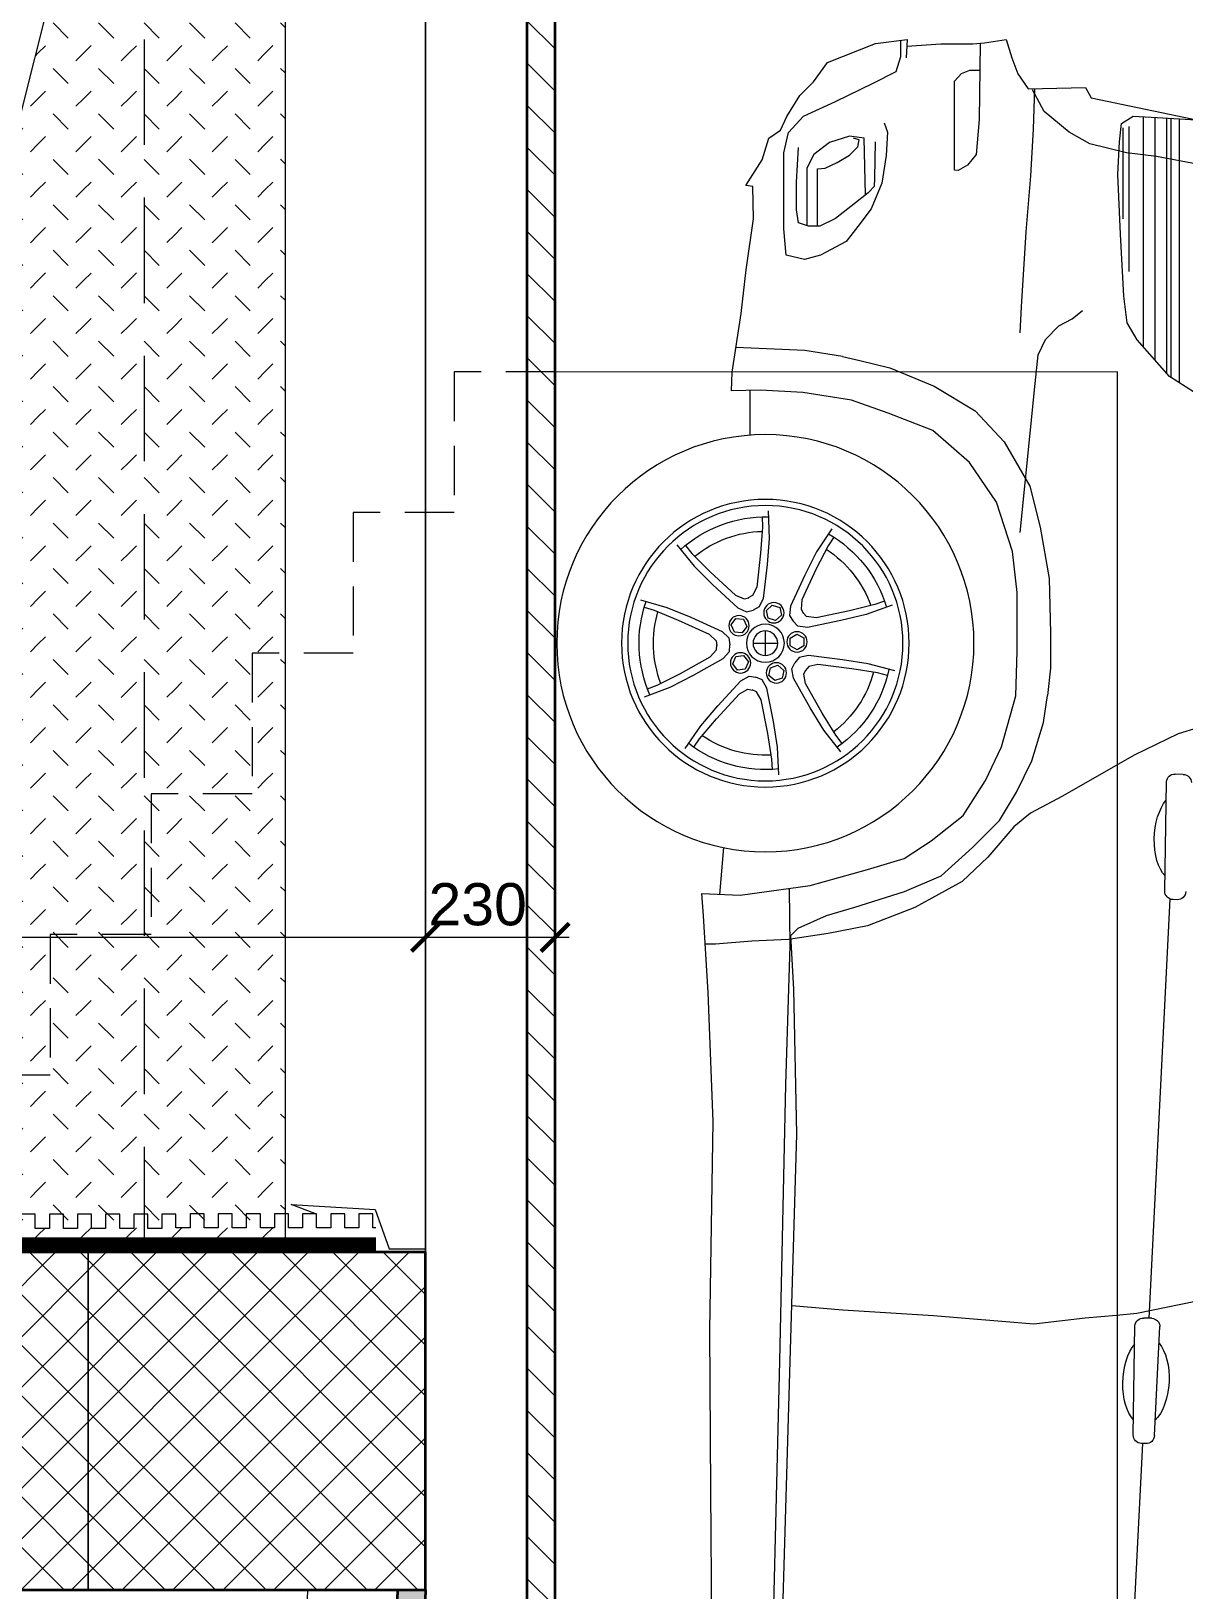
# Model space of a CAD drawing. Header units: millimetres. Extents: x 3760008 to 3998794, y 1820800 to 2250722.
# Drawn here: x 3947011 to 3949060, y 1850928 to 1853699 of the extents above; entities that cross this region are included whole.
import ezdxf

# ---------------------------------------------------------------- set-up
doc = ezdxf.new("R2010")
doc.units = ezdxf.units.MM
doc.header["$LTSCALE"] = 5
doc.linetypes.add('ACAD_ISO03W100', pattern=[30, 12, -18])
doc.linetypes.add('DASHED', pattern=[0.75, 0.5, -0.25])
for name, color, linetype, lineweight in [('km_ hydroizolace', 22, 'Continuous', 0), ('km__03_velmi tlustá', 7, 'Continuous', 35), ('SM__02d_tenka další', 146, 'Continuous', 9), ('SM_kóty', 140, 'Continuous', 0)]:
    doc.layers.add(name, color=color, linetype=linetype, lineweight=lineweight)
for name, color, linetype, lineweight, true_color in [('km_šrafy', 8, 'Continuous', 0, 0x818181), ('SM _ Bourání', 42, 'DASHED', 9, 0xd5a206), ('SM_ Návrh šrafa', 8, 'Continuous', 0, 0x808080)]:
    doc.layers.add(name, color=color, linetype=linetype, lineweight=lineweight, true_color=true_color)
doc.styles.add('IP_style', font='Arial.ttf')
doc.dimstyles.new('IP_50', dxfattribs={"dimscale": 100, "dimtxt": 0.75, "dimasz": 0.5, "dimexe": 0.25, "dimexo": 0.25, "dimgap": 0.2, "dimtad": 1, "dimdec": 0, "dimrnd": 5, "dimdsep": 46, "dimtxsty": 'IP_style', "dimblk": 'ARCHTICK', "dimcen": -0.5, "dimdle": 0.25, "dimclrd": 256, "dimclre": 256, "dimclrt": 256, "dimadec": 1, "dimazin": 2, "dimtfac": 0.5, "dimtdec": 0, "dimtmove": 2, "dimatfit": 3, "dimfxl": 0.5, "dimfxlon": 1, "dimtolj": 1, "dimlwd": -1, "dimlwe": -1, "dimarcsym": 0})

# ---------------------------------------------------------------- blocks, each defined once
blk = doc.blocks.new('BMW')
for p, q in [((1.80214178301821, 2.97494894967201), (1.80239191402688, 2.96746625418552)), ((2.02500806073851, 2.98587572351221), (2.02549037780034, 2.97144715777767)), ((2.72263395436175, 2.97933515717125), (3.19026734597958, 2.97933515717125)), ((0.84963523923136, 2.93425450568679), (1.0434438842135, 2.94418447084479)), ((1.81785756701731, 2.95300112523046), (2.01189669698647, 2.95603610770934)), ((2.730449771086, 2.96465005784785), (3.19105097338809, 2.96465005784785)), ((2.73807177874926, 2.95663994569202), (3.19147840961398, 2.95663994569202)), ((0.83517011027573, 2.9187888526958), (0.8354202412844, 2.91130615720931)), ((1.05803638799603, 2.92971562653599), (1.05851870505785, 2.91528706080146)), ((2.7614470045728, 2.93594723567799), (3.19262427888282, 2.93594723567799)), ((2.78482223039646, 2.91525452566395), (3.1939745169891, 2.91525452566395)), ((0.85088589427482, 2.89684102825424), (1.04492502424398, 2.89987601073312)), ((2.21374773837113, 2.74968449714299), (2.16494216644503, 2.7447337381692)), ((2.27595356696736, 2.74968449714299), (2.21374773837113, 2.74968449714299)), ((2.37292306546431, 2.74785692060698), (2.27595356696736, 2.74968449714299)), ((2.46440818471899, 2.73139586152513), (2.37292306546431, 2.74785692060698)), ((2.53758952596115, 2.71310722590636), (2.46440818471899, 2.73139586152513)), ((2.07380150943379, 2.66262149661918), (2.16446262096986, 2.6881088961519)), ((2.16446262096986, 2.6881088961519), (2.24379024929374, 2.69094035275714)), ((2.24379024929374, 2.69094035275714), (2.3486148377641, 2.69094035275714)), ((2.3486148377641, 2.69094035275714), (2.4209248921569, 2.68225292908221)), ((2.61626200060789, 2.66738778190495), (2.53758952596115, 2.71310722590636)), ((2.01431085381125, 2.63430264048213), (2.07380150943379, 2.66262149661918)), ((2.4209248921569, 2.68225292908221), (2.50874925580854, 2.65393407294425)), ((2.67115307216034, 2.61618131820899), (2.61626200060789, 2.66738778190495)), ((1.9519834503061, 2.59465795792323), (2.01431085381125, 2.63430264048213)), ((2.50874925580854, 2.65393407294425), (2.57958014880467, 2.60579502057055)), ((2.57958014880467, 2.60579502057055), (2.63624081070418, 2.54065864839424)), ((2.71506187690636, 2.54302677573662), (2.67115307216034, 2.61618131820899)), ((1.90664951745737, 2.53802024564823), (1.9519834503061, 2.59465795792323)), ((1.87548581570434, 2.48987690318893), (1.90664951745737, 2.53802024564823)), ((2.63624081070418, 2.54065864839424), (2.66740451245721, 2.46136928327735)), ((2.74799516900555, 2.46438950365621), (2.71506187690636, 2.54302677573662)), ((3.33164929195016, 2.49547975519829), (3.29871599985097, 2.49365217866227)), ((3.32432778074588, 2.43878627180868), (3.33164929195016, 2.49547975519829)), ((1.85565559716349, 2.42474482109822), (1.87548581570434, 2.48987690318893)), ((2.66740451245721, 2.46136928327735), (2.69007147888158, 2.39623720118664)), ((2.760801059453, 2.41135546342423), (2.74799516900555, 2.46438950365621)), ((3.29080467812469, 2.35359372833011), (3.32432778074588, 2.43878627180868)), ((1.82732188913258, 2.32279951305475), (1.85565559716349, 2.42474482109822)), ((2.76812257065728, 2.38026521188215), (2.760801059453, 2.41135546342423)), ((2.69007147888158, 2.39623720118664), (2.70367436040112, 2.30996786653043)), ((3.23168048416562, 2.30468949664305), (3.25614566276556, 2.32914161248652)), ((3.25614566276556, 2.32914161248652), (3.29080467812469, 2.35359372833011)), ((1.81032166431476, 2.19819397199819), (1.82732188913258, 2.32279951305475)), ((2.70367436040112, 2.30996786653043), (2.70825368198427, 2.23451812817359)), ((3.19442499014883, 2.28150743756225), (3.23168048416562, 2.30468949664305)), ((3.17051757469289, 2.27004902296619), (3.19442499014883, 2.28150743756225)), ((2.25820363020819, 2.22119094339962), (2.25820363020819, 2.26500944452607)), ((3.11750967538387, 2.23744619452827), (3.15624619582479, 2.24967226341994)), ((3.15624619582479, 2.24967226341994), (3.17051757469289, 2.27004902296619)), ((2.23629437964496, 2.24310019396285), (2.28011288077141, 2.24310019396285)), ((2.70825368198427, 2.23451812817359), (2.70710547450824, 2.1830757097606)), ((2.92212420994372, 2.20936535533122), (3.01247463004518, 2.2219438867952)), ((3.01247463004518, 2.2219438867952), (3.07001333295636, 2.22115451101411)), ((3.07001333295636, 2.22115451101411), (3.07183695659558, 2.2083528950908)), ((3.07183695659558, 2.2083528950908), (3.11750967538387, 2.23744619452827)), ((1.81315841219828, 2.13023043330224), (1.81032166431476, 2.19819397199819)), ((2.74027516226386, 2.18421687257444), (2.84435003879469, 2.20022318256463)), ((2.84435003879469, 2.20022318256463), (2.92212420994372, 2.20936535533122)), ((2.70710547450824, 2.1830757097606), (2.74027516226386, 2.18421687257444)), ((0.33546266868132, 2.14881079475174), (0.75203909542768, 2.14565758171477)), ((0.75203909542768, 2.14565758171477), (1.03688235377638, 2.14439200641402)), ((1.03688235377638, 2.14439200641402), (1.40802353525021, 2.15005491962449)), ((1.40802353525021, 2.15005491962449), (1.63750293073178, 2.14155625972319)), ((1.63750293073178, 2.14155625972319), (1.77349122095609, 2.13306188990748)), ((1.77349122095609, 2.13306188990748), (1.81315841219828, 2.13023043330224))]:
    blk.add_line(p, q)
for points in [[(1.2081901954391, 3.46928817664661), (1.19244007334112, 3.45070542895837), (1.14162984715028, 3.2255333333037), (1.11081051141468, 3.08317412651093), (1.08811215788137, 3.00725458564364), (1.06680509994248, 2.90343814698156), (1.06273755516702, 2.86677194142567), (1.05847943159119, 2.81144623336513), (1.04783419670594, 2.71994601459812), (1.06225773901394, 2.54169684914916), (1.0724497689115, 2.380728541145), (1.08056171031035, 2.29014389781435)], [(2.70360395699822, 3.00619559108782), (2.73235639955021, 2.96169943411269), (2.7972813056615, 2.90422524049472), (2.82788873495167, 2.88661218292964), (2.87519115596785, 2.88012315363824), (2.9855634593298, 2.87456115047132), (3.09129829584617, 2.86992612954884), (3.14973067431913, 2.87270714210229), (3.18219312737483, 2.87641513690039), (3.19517810859702, 2.89680920701892), (3.19239562848963, 2.93945135562512), (3.18868561798593, 3.00897658170129)], [(1.93730089311691, 3.39344864920781), (2.07265183072775, 3.09313003122168), (2.0943079807455, 3.04984085335286), (2.1078430745066, 3.01196284191508), (2.09701499949779, 2.97679039175296), (2.05911673696664, 2.89832876372202), (1.98602723065676, 2.77116683527106), (1.95625002438237, 2.71434978520449), (1.93188685561245, 2.68458847953343), (1.87774648056802, 2.63859374038907), (1.83443418053253, 2.59259900124471), (1.78841486174485, 2.50872622872259), (1.75593063671818, 2.42485347814045), (1.74239554295718, 2.35450857781609), (1.73156750497537, 2.28416367749173), (1.7288604862232, 2.21922992165855), (1.72344644871873, 2.15429616582526), (1.72344644871873, 2.13618788555038)], [(3.09304449678382, 3.07696867028324), (3.10935462819293, 3.0138007244658), (3.1236259700338, 2.93840670975646), (3.12974226468384, 2.88542714371215), (3.14605239609284, 2.82022150877606), (3.16644003258386, 2.78354334598066), (3.20313780048377, 2.73871447059093), (3.24187432092469, 2.71833771104457)], [(-0.00611554734508, 2.25757733916282), (1.08240540315171, 2.29019915132278), (1.38574831020003, 2.29859484916608), (1.64296029332752, 2.29355399839199), (1.73878158434843, 2.28851314761698), (1.75139160410788, 2.30111741959638), (1.77408558717877, 2.35153021742565), (1.78921490922664, 2.40193872516932), (1.81695425103396, 2.49016004884936), (1.84469359284128, 2.55569110891622), (1.89512691771949, 2.61114475751958), (1.9430409403102, 2.65903498491946), (1.99347426518841, 2.68928008956584), (2.04894619464164, 2.71700691386752), (2.11703489801573, 2.73717460705041), (2.16494216644503, 2.7447337381692)], [(3.31965219041479, 2.49481399663398), (3.32342490391557, 2.55532363467432), (3.32342490391557, 2.61237855701597), (3.3254636934837, 2.63275531656222), (3.33157998813363, 2.67147116847616), (3.29895972531563, 2.68165954824929), (3.27041704163366, 2.69184792802241), (3.24391307346559, 2.71018699845013), (3.24595186303372, 2.81207079618162), (3.22760297908371, 2.82225917595474), (3.1870809602965, 3.01539177809173)], [(1.05819468374091, 2.92498019264417), (1.80338760679354, 2.96257571653337)], [(0.16709492761208, 2.88002356311529), (0.83533898455437, 2.9137369608535)], [(2.91891598317022, 2.8899788818436), (3.1764116410867, 2.8899788818436)], [(3.01232603848973, 2.87953681309057), (3.17456775496146, 2.87953681309057)], [(2.45491117469783, 2.69592328431963), (2.71967807675264, 2.7228965460364), (2.77090839270295, 2.72838356573004), (2.79835055139847, 2.74118518165426), (2.82213870865326, 2.76496083696577), (2.83494459910071, 2.78873220219168), (2.84958086734878, 2.80702083781046)], [(2.8096562273704, 2.69592328431963), (2.85602303694952, 2.69821055155012), (2.98945825407839, 2.70665344033591), (3.08910240057969, 2.71509203903702), (3.171867897173, 2.72015863032561), (3.24415779919457, 2.7224166012802)], [(3.3247135578298, 2.62525805736175), (3.18944959940973, 2.62328445891467), (3.12681756324901, 2.61806792123787), (3.10802798202246, 2.60241828626738), (3.09863315438213, 2.58572532182166), (3.09932906591462, 2.57946547660947)], [(3.09932906591462, 2.57946547660947), (3.25730094723247, 2.57946547660947), (3.27087121679699, 2.59198518897381), (3.27713439819684, 2.60659151640891), (3.27713439819684, 2.61493799863172), (3.27713439819684, 2.62456384319955)], [(2.20888610947384, 2.47314725700426), (2.2216721191204, 2.42567723221669), (2.22897842561224, 2.38003296925956), (2.23628473210408, 2.31978255735976), (2.23263156817245, 2.30335061943731), (2.22333229590276, 2.29546645105006)], [(2.32612535075441, 2.46835673425289), (2.30950907843646, 2.42208811864487), (2.29850319815887, 2.37719211153114), (2.28630566128118, 2.3177386478576), (2.28860603135763, 2.30106344206854), (2.29723106532799, 2.29244686705772)], [(2.99894725025376, 2.40743554896619), (2.97206191093562, 2.38701341543833), (2.94829221475209, 2.3413676813783), (2.94013716756115, 2.31284020923749), (2.94829221475209, 2.28023740273943), (2.99518378238395, 2.27616204644221), (3.12974226468384, 2.27616204644221), (3.16644003258386, 2.28431273709668), (3.19498275329283, 2.31080254205881), (3.22148668443378, 2.36785746440046), (3.25410691022466, 2.43510076651523), (3.27449454671557, 2.47585428560774), (3.30099851488364, 2.48400497626233), (3.33016741577103, 2.48400497626233)], [(2.20088608152116, 2.46023211563147), (2.20566193125399, 2.44250103991158), (2.21296823774583, 2.39685677695445), (2.22027454423767, 2.33660636505465), (2.21662138030615, 2.3201744271322), (2.21001660746526, 2.31457472645377)], [(2.33304501495422, 2.45483195805195), (2.32683847969395, 2.43754963451261), (2.31583259941647, 2.39265362739877), (2.30363506253877, 2.33320016372534), (2.30593543261512, 2.31652495793628), (2.31206133026251, 2.31040506823285)], [(3.18324825293234, 2.45448643671818), (3.16677465839336, 2.46041381808357), (3.1251352519547, 2.45789124765327), (3.07591767617021, 2.45032353636327), (3.03049593921958, 2.43139996805223), (2.99894725025376, 2.40743554896619)], [(3.14957769036903, 2.43849397205656), (3.08522403837526, 2.43723268684141), (3.07006231182379, 2.43693552792433), (3.05872746230727, 2.42588111990597), (3.04105857548768, 2.40317798603598), (3.01329897119615, 2.3678577099289), (2.99941916904993, 2.34010943519831), (2.99941916904993, 2.31992887175772), (3.00572755601081, 2.30227087874744), (3.02844180156592, 2.29848702310198), (3.07765262318992, 2.29848702310198), (3.13948697289709, 2.30227087874744)], [(3.05504316570466, 2.42114708771476), (3.15590082450387, 2.41908981251936), (3.15715709856693, 2.41026081601422), (3.15968315501584, 2.39260282300393), (3.14832940931853, 2.35728254689684), (3.12687819198698, 2.32953427216626), (3.1029009182065, 2.31692142001566), (3.08775808783582, 2.31692142001566), (3.0004935929295, 2.31692142001566)], [(2.99941916904993, 2.33584069824201), (3.10163788998204, 2.33584069824201), (3.1029009182065, 2.34971483560685), (3.11299163567935, 2.37115668426259), (3.12561516376252, 2.39260282300393), (3.1407579941332, 2.40773824558391), (3.15337476805496, 2.41026081601422), (3.15590082450387, 2.40017053429392)], [(2.06496089566326, 2.37730568793006), (2.10383025350779, 2.3472048853364), (2.14312788958523, 2.32286404200318), (2.19590224744343, 2.29289136442333), (2.21247216401673, 2.28992622440092), (2.22333229590276, 2.29546645105006)], [(2.07996201603373, 2.3797072939667), (2.09448055758094, 2.36846399648778), (2.13377819365837, 2.34412315315456), (2.18655255151657, 2.31415047557471), (2.20312246808987, 2.31118533555218), (2.21083583555003, 2.31512026050586)], [(2.46175143654091, 2.36109239541065), (2.42055585440903, 2.33426313323616), (2.37940335356427, 2.31320956988759), (2.32435957958955, 2.28764245829336), (2.30760298821497, 2.28603907558693), (2.29723106532799, 2.29244686705772)], [(2.44699626258659, 2.36470987595658), (2.43160882621225, 2.35468856922137), (2.3904563253675, 2.33363500587279), (2.33541255139278, 2.30806789427857), (2.31865596001819, 2.30646451157224), (2.3112893411469, 2.31101562114816)], [(2.76812257065728, 2.38026521188215), (2.77831460055484, 2.31350289720115), (2.78376801128036, 2.19090590307746)], [(-0.22275584844272, 2.23881290006739), (-0.16025902402555, 2.23927583328725), (-0.13737999345153, 2.23944530531071), (-0.08365332283768, 2.24299962773159), (0.02593294958103, 2.24512751027135), (0.3066156443673, 2.25178143329333), (0.98170760743585, 2.26845699666421), (1.47392389025742, 2.2793409442512), (1.71992396508165, 2.28729476325964), (1.82228483268511, 2.28587969871717)], [(2.02417591982078, 2.26728489648679), (2.07327369049483, 2.26477606989579), (2.11894173708367, 2.25761992734544), (2.17850105680259, 2.24595023654933), (2.19299986870101, 2.23739812311862), (2.19762452525458, 2.22611764761143)], [(2.0339868045894, 2.25568541960297), (2.05232587842386, 2.25474831888619), (2.0979939250127, 2.24759217633584), (2.15755324473162, 2.23592248553973), (2.17205205663004, 2.22737037210902), (2.17533670139767, 2.21935845718701)], [(2.49342429662511, 2.24811089808316), (2.44428551772171, 2.24961612361869), (2.39818587355671, 2.24620970859644), (2.33787302332905, 2.2394381248771), (2.32272481364964, 2.23209742095253), (2.31719524591142, 2.22123185808016)], [(2.07085133163423, 2.10078721042157), (2.11149018822107, 2.12845250693806), (2.14678334327198, 2.15830504555709), (2.19159722704046, 2.19923437575233), (2.19953762859711, 2.21407702422619), (2.19762452525458, 2.22611764761143)], [(2.07320286969264, 2.11579626078071), (2.08838235709629, 2.12612984433247), (2.1236755121472, 2.15598238295149), (2.16848939591569, 2.19691171314673), (2.17642979747234, 2.21175436162059), (2.17507102308309, 2.22030616868847)], [(2.43332061359172, 2.08597632182364), (2.39507433400127, 2.11686495069432), (2.36233438326531, 2.14949739591771), (2.32100915358808, 2.1939464638582), (2.31430617451451, 2.20938745677108), (2.31719524591142, 2.22123185808016)], [(2.48269976392089, 2.23735052066411), (2.46434537263042, 2.23791275479118), (2.41824572846542, 2.23450633976893), (2.35793287823776, 2.22773475604959), (2.34278466855835, 2.22039405212502), (2.33885731405576, 2.2126768273273)], [(2.43220144253064, 2.10112718912751), (2.4179156341188, 2.11266475667333), (2.38517568338284, 2.14529720189671), (2.3438504537055, 2.1897462698372), (2.33714747463205, 2.20518726275009), (2.33919942662828, 2.21359970383298)], [(2.62803403671251, 2.21637535547154), (2.70784873081959, 2.21637535547154)], [(1.89490869024144, 2.16890091389791), (1.8118524356513, 2.16151935682717)], [(2.1628840716138, 2.02800009908901), (2.18044215301563, 2.07391958377161), (2.20136025151555, 2.11514110740416), (2.23086362895685, 2.16817925375392), (2.2434775514381, 2.17932569490051), (2.25563501864428, 2.18023814601509)], [(2.33565627636403, 2.02094043912678), (2.32190311315412, 2.06813933527644), (2.30441784646837, 2.11093006212673), (2.27933999194693, 2.166198456904), (2.26767751342004, 2.1783368581664), (2.25563501864428, 2.18023814601509)], [(2.17694755981324, 2.03374636949593), (2.18350588103226, 2.050898285122), (2.20442397953218, 2.09211980875466), (2.23392735697348, 2.14515795510431), (2.24654127945473, 2.1563043962509), (2.25517607440304, 2.15695246119253)], [(2.32210848643956, 2.02781493635098), (2.31697138403956, 2.04544473969042), (2.29948611735381, 2.08823546654071), (2.27440826283237, 2.14350386131798), (2.26274578430548, 2.15564226258039), (2.25419264808966, 2.15699264505997)]]:
    blk.add_lwpolyline(points)
for points in [[(2.24649764595381, 2.29951288429299), (2.25335743542973, 2.28730255512994), (2.26736178541148, 2.28713814249932), (2.27450634591719, 2.29918405903163), (2.26764655644115, 2.31139438819457), (2.25364220645952, 2.3115588008252)], [(2.20093462539751, 2.24939962136841), (2.21466713003997, 2.25215046963172), (2.21915107788334, 2.26541859164126), (2.20990252108413, 2.27593586538762), (2.19617001644167, 2.27318501712443), (2.19168606859841, 2.25991689511477)], [(2.30823793887782, 2.27166572657814), (2.29874501728727, 2.26136847987834), (2.30291623372295, 2.2479987452748), (2.31658037174941, 2.24492625737105), (2.32607329333996, 2.25522350407084), (2.32190207690428, 2.26859323867438)], [(2.23451542298778, 2.1905807638791), (2.23614278813147, 2.20449121076672), (2.22490967032081, 2.21285577376614), (2.21204918736623, 2.20730988987805), (2.21042182222254, 2.19339944299054), (2.22165494003332, 2.18503487999101)], [(2.30083251782412, 2.20434197369582), (2.28810578015259, 2.21018825440774), (2.27667938370257, 2.20208971663283), (2.27797972492419, 2.18814489814599), (2.29070646259572, 2.18229861743407), (2.30213285904563, 2.19039715520898)]]:
    blk.add_lwpolyline(points, close=True)
for centre, radius in [((2.25820363020819, 2.24310019396285), 0.3707947499191024), ((2.25820363020819, 2.24310019396285), 0.2556078508403561), ((2.25820363020819, 2.24310019396285), 0.2446532255587315), ((2.26050199593556, 2.29934847166226), 0.018052100203704), ((2.20541857324088, 2.26266774337807), 0.018052100203704), ((2.25820363020819, 2.24310019396285), 0.0337771586276969), ((2.31240915531362, 2.25829599197471), 0.018052100203704), ((2.25820363020819, 2.24310019396285), 0.0219092505632465), ((2.22328230517701, 2.19894532687863), 0.018052100203704), ((2.28940612137444, 2.19624343592091), 0.018052100203704)]:
    blk.add_circle(centre, radius)
for centre, radius, start, end in [((2.01004266976554, 2.98537546149487), 0.01497375, 1.91456629874762, 88.5730313968968), ((1.8171071739913, 2.97544921169003), 0.01497375, 91.91456629874763, 181.9145662987476), ((1.81735730499997, 2.96796651620343), 0.01497375, 181.9145662987476, 271.9145662987477), ((2.01052498682725, 2.97094689576033), 0.01497375, 275.2561011967111, 1.91456629874762), ((1.04307099702305, 2.92921536451865), 0.01497375, 1.91456629874762, 88.5730313968968), ((0.85013550124881, 2.91928911471382), 0.01497375, 91.91456629874763, 181.9145662987476), ((0.85038563225748, 2.91180641922722), 0.01497375, 181.9145662987476, 271.9145662987477), ((1.04355331408476, 2.91478679878412), 0.01497375, 275.2561011967111, 1.91456629874762), ((2.25820363020819, 2.24310019396285), 0.2245697504006006, 101.9579927320597, 145.3622750032808), ((2.25820363020819, 2.24310019396285), 0.2245697504006006, 29.95799273196651, 73.36227500292048), ((2.25820363020819, 2.24310019396285), 0.1990089761761969, 104.9674791781494, 142.3527885558628), ((2.25820363020819, 2.24310019396285), 0.1990089761761969, 32.96747917911156, 70.3527885564135), ((2.25820363020819, 2.24310019396285), 0.2245697504006006, 173.9579927322869, 217.3622750026299), ((2.25820363020819, 2.24310019396285), 0.1990089761761969, 176.9674791784923, 214.3527885568071), ((2.25820363020819, 2.24310019396285), 0.2245697504006006, 317.9579927330064, 1.36227500159907), ((2.25820363020819, 2.24310019396285), 0.1990089761761969, 320.9674791784087, 358.3527885569058), ((2.25820363020819, 2.24310019396285), 0.1990089761761969, 248.967479177385, 286.3527885568227), ((2.25820363020819, 2.24310019396285), 0.2245697504006006, 245.9579927317631, 289.36227500232)]:
    blk.add_arc(centre, radius, start, end)
for centre, start_param, end_param in [((0.94640689083246, 2.91934041734726), 3.647650241012457, 5.780123314493107), ((1.91337856357495, 2.97550051432347), 0.4696630225973975, 2.539085466208671), ((0.94640689083246, 2.91934041734726), 0.4696630225973975, 2.539085466208671)]:
    blk.add_ellipse(centre, major_axis=(-0.07841411335019202, -0.00395604893781833), ratio=0.52288374998956, start_param=start_param, end_param=end_param)
blk = doc.blocks.new('_ArchTick')
at = {"color": 0, "linetype": 'ByBlock', "const_width": 0.15}
blk.add_lwpolyline([(-0.5, -0.5), (0.5, 0.5)], dxfattribs=at)
blk = doc.blocks.new('*D9358')
at = {"layer": 'Defpoints', "color": 0}
for p in [(3947712.488806538, 1852088.068894903), (3944712.488806767, 1851528.068894903), (3947712.488806538, 1851528.068895093)]:
    blk.add_point(p, dxfattribs=at)
at = {"layer": 'SM_kóty'}
for p, q in [((3944712.488806767, 1852038.068894903), (3944712.488806767, 1852113.068894903)), ((3947712.488806538, 1852038.068894903), (3947712.488806538, 1852113.068894903)), ((3944687.488806767, 1852088.068894903), (3947737.488806538, 1852088.068894903))]:
    blk.add_line(p, q, dxfattribs=at)
at = {"layer": 'SM_kóty', "xscale": 50, "yscale": 50, "zscale": 50, "rotation": 180}
blk.add_blockref('_ArchTick', (3944712.488806767, 1852088.068894903), dxfattribs=at)
at = {"layer": 'SM_kóty', "xscale": 50, "yscale": 50, "zscale": 50}
blk.add_blockref('_ArchTick', (3947712.488806538, 1852088.068894903), dxfattribs=at)
at = {"layer": 'SM_kóty', "insert": (3946212.488806653, 1852146.356394903), "char_height": 75, "attachment_point": 5, "style": 'IP_style'}
blk.add_mtext('\\A1;3000', dxfattribs=at)
blk = doc.blocks.new('*D9359')
at = {"layer": 'Defpoints', "color": 0}
for p in [(3947942.488813396, 1852088.068894903), (3947712.488806538, 1851528.068895093), (3947942.488813396, 1851528.068894717)]:
    blk.add_point(p, dxfattribs=at)
at = {"layer": 'SM_kóty'}
for p, q in [((3947712.488806538, 1852038.068894903), (3947712.488806538, 1852113.068894903)), ((3947942.488813396, 1852038.068894903), (3947942.488813396, 1852113.068894903)), ((3947687.488806538, 1852088.068894903), (3947967.488813396, 1852088.068894903))]:
    blk.add_line(p, q, dxfattribs=at)
at = {"layer": 'SM_kóty', "xscale": 50, "yscale": 50, "zscale": 50, "rotation": 180}
blk.add_blockref('_ArchTick', (3947712.488806538, 1852088.068894903), dxfattribs=at)
at = {"layer": 'SM_kóty', "xscale": 50, "yscale": 50, "zscale": 50}
blk.add_blockref('_ArchTick', (3947942.488813396, 1852088.068894903), dxfattribs=at)
at = {"layer": 'SM_kóty', "insert": (3947804.988809727, 1852146.356394903), "char_height": 75, "attachment_point": 5, "style": 'IP_style'}
blk.add_mtext('\\A1;230', dxfattribs=at)

msp = doc.modelspace()

# ---------------------------------------------------------------- hatches: boundary and pattern name
at = {"layer": 'km_šrafy'}
h = msp.add_hatch(dxfattribs=at)
h.set_pattern_fill('SAND', color=256, scale=19.99999999999999, angle=270, style=0)
h.set_pattern_definition([(315, (30131.92482547648, 0), (80.82230508962238, 80.82230508962233), [-38.09999999999999, 38.09999999999999, -38.09999999999999]), (315, (30131.92482547648, -80.77199999999996), (80.82230508962238, 80.82230508962233), [-38.09999999999999, 38.09999999999999, -38.09999999999999]), (44.99999999999999, (30131.92482547648, 0), (-80.82230508962233, 80.82230508962238), [19.04999999999999, -76.19999999999997, 19.04999999999999]), (44.99999999999999, (30131.92482547648, -80.77199999999996), (-80.82230508962233, 80.82230508962238), [19.04999999999999, -76.19999999999997, 19.04999999999999])])
h.paths.add_polyline_path([(3947142.96837834, 1854150.365379229), (3946642.968378598, 1852162.753353565), (3946642.96837869, 1851528.068894489), (3947462.488806538, 1851528.068895024), (3947462.488806972, 1854293.06889463), (3947293.909287692, 1854293.068894614)])
h = msp.add_hatch(dxfattribs=at)
h.set_pattern_fill('ANSI37', color=256, scale=20, angle=270)
h.set_pattern_definition([(315, (-9669.276143094059, 102151.1304750331), (44.90128060534578, 44.90128060534575), []), (44.99999999999999, (-9669.276143094059, 102151.1304750331), (-44.90128060534575, 44.90128060534578), [])])
h.paths.add_polyline_path([(3944712.488806823, 1851528.068893617), (3944712.488807255, 1850928.068893879), (3947712.48880697, 1850928.068895354), (3947712.488806538, 1851528.068895093)])
h = msp.add_hatch(dxfattribs=at)
h.set_pattern_fill('WOOD3', color=256, scale=5, angle=180)
h.set_pattern_definition([(175.2364000000001, (-9669.276143094059, 102103.6324750331), (3073.400264401693, -279.3976342255514), [33.64423039999998, -3330.777412599999]), (191.3099, (-9702.804143094058, 102106.4264750331), (-1117.600210173328, -279.3993384259525), [42.7400974, -1381.9260906]), (225, (-9744.714143094057, 102098.0444750331), (-3.55e-14, -279.4000864600372), [31.6104778, -363.5206344]), (226.8476, (-9767.06614309406, 102075.6924750331), (-3911.600791786685, -4190.999311979889), [61.2771698, -6066.443163]), (192.9946, (-9808.97614309406, 102030.9884750331), (2514.600214509182, 558.79932317539), [37.2767098, -3690.3842118]), (180, (-9845.29814309406, 102022.6064750331), (-279.4, -279.4), [69.85000000000001, -209.55]), (170.5377, (-9915.148143094058, 102022.6064750331), (1397.000216170469, -279.3994800931599), [33.990407, -1665.5332958]), (174.2894, (-9669.276143094059, 102028.1944750331), (2514.599838924742, -279.4003673177599), [28.07942059999998, -2779.855933799998]), (180, (-9697.216143094058, 102030.9884750331), (-279.4, -279.4), [41.91, -237.49]), (208.3008, (-9739.126143094058, 102030.9884750331), (-3073.398636461805, -1676.402479454079), [41.2528512, -4084.038695]), (232.125, (-9775.448143094058, 102011.4304750331), (1117.60052105081, 1396.999748368788), [63.712979, -3121.9370886]), (219.2894, (-9814.56414309406, 101961.1384750331), (-1676.400178699356, -1396.999897155605), [39.7102838, -3931.3099936]), (186.3402, (-9845.29814309406, 101935.9924750331), (-2235.199833088235, -279.4004411613377), [50.6015752, -2479.4729938]), (168.1113, (-9895.590143094058, 101930.4044750331), (3911.599245913187, -838.2029435485288), [54.24970099999999, -5370.717046199999]), (173.2902, (-9669.276143094059, 101941.5804750331), (-2514.600278771715, 279.3982904195818), [47.8254568, -4734.731958]), (183.3665, (-9716.774143094059, 101947.1684750331), (-4470.399810558055, -279.403063161245), [47.58014359999997, -4710.430584199997]), (213.6901, (-9764.272143094058, 101944.3744750331), (558.7998764412621, 279.4003728613093), [50.36967319999997, -957.0215555999995]), (227.4896, (-9806.182143094058, 101916.4344750331), (-2793.9974067061, -3073.402423479612), [45.4829672, -4502.8193408]), (194.9314, (-9836.916143094058, 101882.9064750331), (-3073.400149458192, -838.1991489414925), [43.3746148, -4294.0798802]), (180, (-9878.826143094058, 101871.7304750331), (-279.4, -279.4), [33.528, -245.872]), (167.0054, (-9912.35414309406, 101871.7304750331), (-2514.600214509181, 558.7993231753924), [37.27670979999998, -3690.384211799999]), (180, (-9755.89014309406, 102151.1304750331), (-279.4, -279.4), [0, -279.4]), (43.15239999999998, (-9795.006143094059, 102109.2204750331), (-4190.99931197989, -3911.600791786683), [61.2771698, -6066.443163]), (26.56509999999997, (-9750.30214309406, 101871.7304750331), (279.3997647286897, 279.4003658453486), [24.9903742, -599.767025]), (8.130099999999977, (-9727.950143094058, 101882.9064750331), (1676.399937543237, 279.3998200148622), [39.51302739999997, -1936.143092399999]), (336.8014, (-9688.83414309406, 101888.4944750331), (1396.999924748381, -558.8003702790008), [21.2785452, -2106.568431]), (206.5651, (-9795.006143094059, 102109.2204750331), (-279.3997647286897, -279.4003658453486), [31.2377582, -593.519641]), (186.7098, (-9822.946143094057, 102095.2504750331), (2514.600278771715, 279.3982904195828), [47.8254568, -4734.731958]), (169.8752999999999, (-9870.44414309406, 102089.6624750331), (-4749.799661827946, 838.2023996595867), [79.4694626, -7867.4837824]), (169.6951999999999, (-9669.276143094059, 102134.3664750331), (-1676.400268460904, 279.3985682247575), [31.2377582, -3092.5489584]), (195.5241, (-9700.01014309406, 102139.9544750331), (3073.400286281399, 838.1993790630065), [52.196111, -5167.4264444]), (222.8789, (-9750.30214309406, 102125.9844750331), (3632.200221547661, 3352.79993105739), [53.37937, -5284.550086199999]), (214.6952, (-9789.418143094059, 102089.6624750331), (-2793.998395961115, -1955.802405520692), [44.1770516, -4373.5247556]), (189.4623, (-9825.740143094059, 102064.5164750331), (-1397.000216170469, -279.3994800931604), [50.9857502, -1648.538232]), (173.4181, (-9876.03214309406, 102056.1344750331), (4749.80040175764, -558.7962840823421), [73.125965, -7239.471932]), (171.8698999999999, (-9669.276143094059, 102064.5164750331), (1676.399937543237, -279.3998200148646), [39.51302739999999, -1936.1430924]), (191.3099, (-9708.39214309406, 102070.1044750331), (-1117.600210173328, -279.3993384259525), [42.7400974, -1381.9260906]), (222.5104, (-9750.30214309406, 102061.7224750331), (3073.402423479613, 2793.997406706099), [45.4829672, -4502.8193408]), (225, (-9783.83014309406, 102030.9884750331), (-3.55e-14, -279.4000864600372), [51.3671312, -343.7642604]), (197.354, (-9820.15214309406, 101994.6664750331), (3632.200564135656, 1117.598463931198), [46.8361014, -4636.761465600001]), (176.6335, (-9864.85614309406, 101980.6964750331), (4470.399810558055, -279.4030631612432), [47.58014359999997, -4710.430584199997]), (162.8972999999999, (-9912.35414309406, 101983.4904750331), (-2794.000483629384, 838.1987408644279), [38.00259099999999, -3762.2484064]), (171.2538, (-9669.276143094059, 101994.6664750331), (-1955.799814577964, 279.4011726578725), [36.7492026, -3638.1839098]), (194.9314, (-9705.59814309406, 102000.2544750331), (-3073.400149458192, -838.1991489414925), [43.3746148, -4294.0798802]), (212.0054, (-9747.508143094059, 101989.0784750331), (1396.999705173642, 838.2003088425273), [52.717192, -2583.1373788]), (229.8991, (-9792.21214309406, 101961.1384750331), (3073.399457903976, 3632.200539115236), [69.401563, -6870.750546]), (195.9454, (-9836.916143094058, 101908.0524750331), (1117.600035386611, 279.3999690694085), [40.6811988, -1993.3815352]), (173.991, (-9876.03214309406, 101896.8764750331), (-2793.999930403147, 279.3998093044278), [53.37937, -5284.550086199999]), (156.8013999999999, (-9929.11814309406, 101902.4644750331), (-1396.99992474838, 558.8003702790022), [21.2785452, -2106.568431]), (170.5377, (-9669.276143094059, 101910.8464750331), (1397.000216170469, -279.3994800931599), [33.990407, -1665.5332958]), (190.008, (-9702.804143094058, 101916.4344750331), (-3073.399875548194, -558.8009701205672), [48.2319838, -4774.95997]), (217.4054, (-9750.30214309406, 101908.0524750331), (-3632.197894715425, -2794.002780760645), [59.7941146, -5919.626845000001]), (209.0546, (-9797.80014309406, 102151.1304750331), (-1955.800107448771, -1117.600007599479), [28.7659064, -2847.8331156]), (190.7843, (-9822.946143094057, 102137.1604750331), (4470.399861332178, 838.2001535804), [59.72901439999998, -5913.160970199997]), (172.875, (-9881.62014309406, 102125.9844750331), (1955.800106128772, -279.3995199611744), [67.57791919999998, -2185.016966])])
h.paths.add_polyline_path([(3947712.48880697, 1850928.068895354), (3947662.46189786, 1850928.068895344), (3947662.465133639, 1850928.16155594), (3947544.255093215, 1847543.068897807), (3947594.285570441, 1847543.068897807), (3947712.495661546, 1850928.163007575)])
at = {"layer": 'SM_ Návrh šrafa'}
h = msp.add_hatch(dxfattribs=at)
h.set_pattern_fill('ANSI34', color=256, scale=35, angle=90, style=0)
h.set_pattern_definition([(135, (-9739.276143094059, 102151.1304750331), (-471.4634463561306, -471.4634463561306), []), (135, (-9739.276143094059, 102308.2849568881), (-471.4634463561306, -471.4634463561306), []), (135, (-9739.276143094059, 102465.439439632), (-471.4634463561306, -471.4634463561306), []), (135, (-9739.276143094059, 102622.593921487), (-471.4634463561306, -471.4634463561306), [])])
h.paths.add_polyline_path([(3947801.782420314, 1856395.47242333), (3945730.289285047, 1856395.47242333), (3945730.289285047, 1853281.598009859), (3946818.509563607, 1852860.568894571), (3947142.96837834, 1854150.365379229), (3947142.488806972, 1854193.068894614), (3946642.488806971, 1854193.068894614), (3946642.488806971, 1854693.068894614), (3947212.488806972, 1854693.068894614), (3947212.488806972, 1854593.068894614), (3947611.226437753, 1854593.068894614), (3947642.968378561, 1854623.078562357), (3947638.051632094, 1854913.695228342)])
h = msp.add_hatch(dxfattribs=at)
h.set_pattern_fill('ANSI31', color=256, scale=16.66666666666666, angle=90)
h.set_pattern_definition([(135, (-9739.276143094059, 102151.1304750331), (-37.41773383778813, -37.41773383778813), [])])
h.paths.add_polyline_path([(3947942.488806972, 1847593.068894831), (3947942.488806976, 1853092.946644894), (3947942.488807051, 1854593.068894217), (3947892.488806972, 1854593.068894217), (3947892.488806972, 1847593.068894831)])

# ---------------------------------------------------------------- linework, layer by layer
at = {"layer": 'km_ hydroizolace'}
for points in [[(3947624, 1851571.361488239), (3947618.679397234, 1851571.361488239), (3947618.679397234, 1851596.361488239), (3947593.679397234, 1851596.361488239), (3947593.679397234, 1851571.361488239), (3947568.679397234, 1851571.361488239), (3947568.679397234, 1851596.361488239), (3947543.679397234, 1851596.361488239), (3947543.679397234, 1851571.361488239), (3947518.679397234, 1851571.361488239), (3947518.679400572, 1851596.361402646), (3947493.679397234, 1851596.361488239), (3947493.679397234, 1851571.361488239), (3947468.679397234, 1851571.361488239), (3947468.679397234, 1851596.361488239), (3947443.679397234, 1851596.361488239), (3947443.679397234, 1851571.361488239), (3947418.679397234, 1851571.361488239), (3947418.679397234, 1851596.361488239), (3947393.679397234, 1851596.361488239), (3947393.679397234, 1851571.361488239), (3947368.679397234, 1851571.361488239), (3947368.679397234, 1851596.361488239), (3947343.679397234, 1851596.361488239), (3947343.679397234, 1851571.361488239), (3947318.679397234, 1851571.361488239), (3947318.679397234, 1851596.361488239), (3947293.679397234, 1851596.361488239), (3947293.679397234, 1851571.361488239), (3947268.679397234, 1851571.361488239), (3947268.679397234, 1851595.647202507), (3947243.679397234, 1851595.647202507), (3947243.679397234, 1851570.647202507), (3947218.679397234, 1851570.647202507), (3947218.679397234, 1851595.647202507), (3947193.679397234, 1851595.647202507), (3947193.679397234, 1851570.647202507), (3947168.679397234, 1851570.647202507), (3947168.679397234, 1851595.647202507), (3947143.679397234, 1851595.647202507), (3947143.679397234, 1851570.647202507), (3947118.679397234, 1851570.647202507), (3947118.679400572, 1851595.647116915), (3947093.679397234, 1851595.647202507), (3947093.679397234, 1851570.647202507), (3947068.679397234, 1851570.647202507), (3947068.679397234, 1851595.647202507), (3947043.679397234, 1851595.647202507), (3947043.679397234, 1851570.647202507), (3947018.679397234, 1851570.647202507), (3947018.679397234, 1851595.647202507), (3946993.679397234, 1851595.647202507)], [(3947624, 1851553.068894984), (3943704.755311194, 1851553.068894903), (3943712.488806972, 1851538.068894903)]]:
    msp.add_lwpolyline(points, dxfattribs=at)
at = {"layer": 'km_ hydroizolace', "linetype": 'ACAD_ISO03W100', "const_width": 25}
msp.add_lwpolyline([(3947624, 1851540.568894991), (3943704.755311194, 1851540.568894903)], dxfattribs=at)
at = {"layer": 'km__03_velmi tlustá', "linetype": 'DASHED', "lineweight": 9, "ltscale": 35}
msp.add_lwpolyline([(3947942.488816692, 1855093.068894239), (3947942.488816785, 1853093.068894608), (3947762.988818247, 1853093.068894608), (3947762.988818247, 1852843.068894896), (3947583.488818247, 1852843.068894896), (3947583.488818247, 1852593.068895185), (3947403.988818247, 1852593.068895185), (3947403.988818247, 1852343.068895473), (3947224.488818247, 1852343.068895473), (3947224.488818247, 1852093.068895762), (3947044.988818247, 1852093.068895762), (3947044.988818247, 1851843.06889605), (3946865.488818247, 1851843.06889605), (3946865.488818247, 1851593.068896339), (3946685.988818247, 1851593.068896339), (3946685.988818247, 1851343.068896627), (3946506.488818247, 1851343.068896627), (3946506.488818247, 1851093.068896916), (3946326.988818247, 1851093.068896916), (3946326.988818247, 1849593.068895614)], dxfattribs=at)
at = {"layer": 'km__03_velmi tlustá', "linetype": 'Continuous', "ltscale": 0.01}
msp.add_lwpolyline([(3947892.488806972, 1847593.068894831), (3947942.488806972, 1847593.068894831), (3947942.488818399, 1854593.068894135), (3947892.488806972, 1854593.068894614)], close=True, dxfattribs=at)
at = {"layer": 'km__03_velmi tlustá', "linetype": 'DASHED', "lineweight": 9, "ltscale": 75}
msp.add_lwpolyline([(3947212.488806972, 1851528.068894811), (3947212.488806972, 1854193.068894614)], dxfattribs=at)
at = {"layer": 'km__03_velmi tlustá', "linetype": 'Continuous', "ltscale": 0.01}
for points in [[(3944712.488807106, 1850928.068894945), (3947712.48880697, 1850928.163127222), (3947712.488806538, 1851528.068895093), (3944712.488806869, 1851528.068893398)], [(3947662.465133639, 1850928.16155594), (3947554.731323958, 1847843.068894831)], [(3947712.495661546, 1850928.163007575), (3947604.761801173, 1847843.068894831)]]:
    msp.add_lwpolyline(points, dxfattribs=at)
at = {"layer": 'SM _ Bourání', "ltscale": 100}
msp.add_lwpolyline([(3948142.968378512, 1855357.690177908), (3947642.968378561, 1854623.078562357), (3947142.96837834, 1854150.365379229), (3946642.968378598, 1852162.753353565), (3946642.968378753, 1851087.782550735), (3946642.968378753, 1851087.782550735), (3945142.9683787, 1851087.782550734), (3945142.968378955, 1850655.115589069), (3944642.968378929, 1848947.269871958), (3944142.968379291, 1847296.113296918), (3943727.827706447, 1846098.281068344)], dxfattribs=at)
at = {"layer": 'SM__02d_tenka další', "ltscale": 2}
for points in [[(3947712.488806968, 1854621.960604898), (3947712.488806972, 1847593.068894831), (3947942.488806972, 1847593.068894831), (3947942.488806977, 1854593.068894135), (3947648.968378683, 1854593.068894614)], [(3947462.488806972, 1854293.068894614), (3947462.488806538, 1851528.068895093)], [(3948942.488806972, 1847643.068894831), (3948942.488806972, 1853093.068894493), (3947942.48881595, 1853092.946644895)], [(3947515.517869653, 1851597.000000542), (3947473.465914983, 1851613.262154311), (3947622.836285307, 1851604.052360186), (3947647.488806534, 1851534.058474594), (3947712.488806534, 1851534.058474594)], [(3947502.367430942, 1850928.15652715), (3947394.63379687, 1847843.068894831)]]:
    msp.add_lwpolyline(points, dxfattribs=at)
for points in [[(3947712.488806972, 1854593.068894614), (3947892.488806972, 1854593.068894614), (3947892.488806972, 1847593.068894831), (3947712.488806968, 1847593.068894831)], [(3947112.488806673, 1851528.068894973), (3947112.488807105, 1850928.068895235), (3946512.48880724, 1850928.068895116), (3946512.488806808, 1851528.068894854)], [(3947712.488806538, 1851528.068895093), (3947712.48880697, 1850928.068895354), (3947112.488807105, 1850928.068895235), (3947112.488806673, 1851528.068894974)]]:
    msp.add_lwpolyline(points, close=True, dxfattribs=at)

# ---------------------------------------------------------------- block references
at = {"layer": 'SM_ Návrh šrafa', "ltscale": 0.5, "xscale": -1000, "yscale": 1000, "zscale": 1000, "rotation": 270.0108721918278}
msp.add_blockref('BMW', (3946073.640183988, 1850352.19028636), dxfattribs=at)

# ---------------------------------------------------------------- dimensions: what is measured, and where the dimension line sits
at = {"layer": 'SM_kóty'}
dim = msp.add_linear_dim(base=(3947712.488806538, 1852088.068894903), p1=(3944712.488806767, 1851528.068894903), p2=(3947712.488806538, 1851528.068895093), dimstyle='IP_50', dxfattribs=at)
dim.commit()
dim.dimension.update_dxf_attribs({"geometry": '*D9358', "text_midpoint": (3946212.488806653, 1852146.356394903)})
dim = msp.add_linear_dim(base=(3947942.488813396, 1852088.068894903), p1=(3947712.488806538, 1851528.068895093), p2=(3947942.488813396, 1851528.068894717), dimstyle='IP_50', dxfattribs=at)
dim.commit()
dim.dimension.update_dxf_attribs({"geometry": '*D9359', "text_midpoint": (3947804.988809727, 1852146.356394903), "dimtype": 160})

doc.saveas('drawing.dxf')
